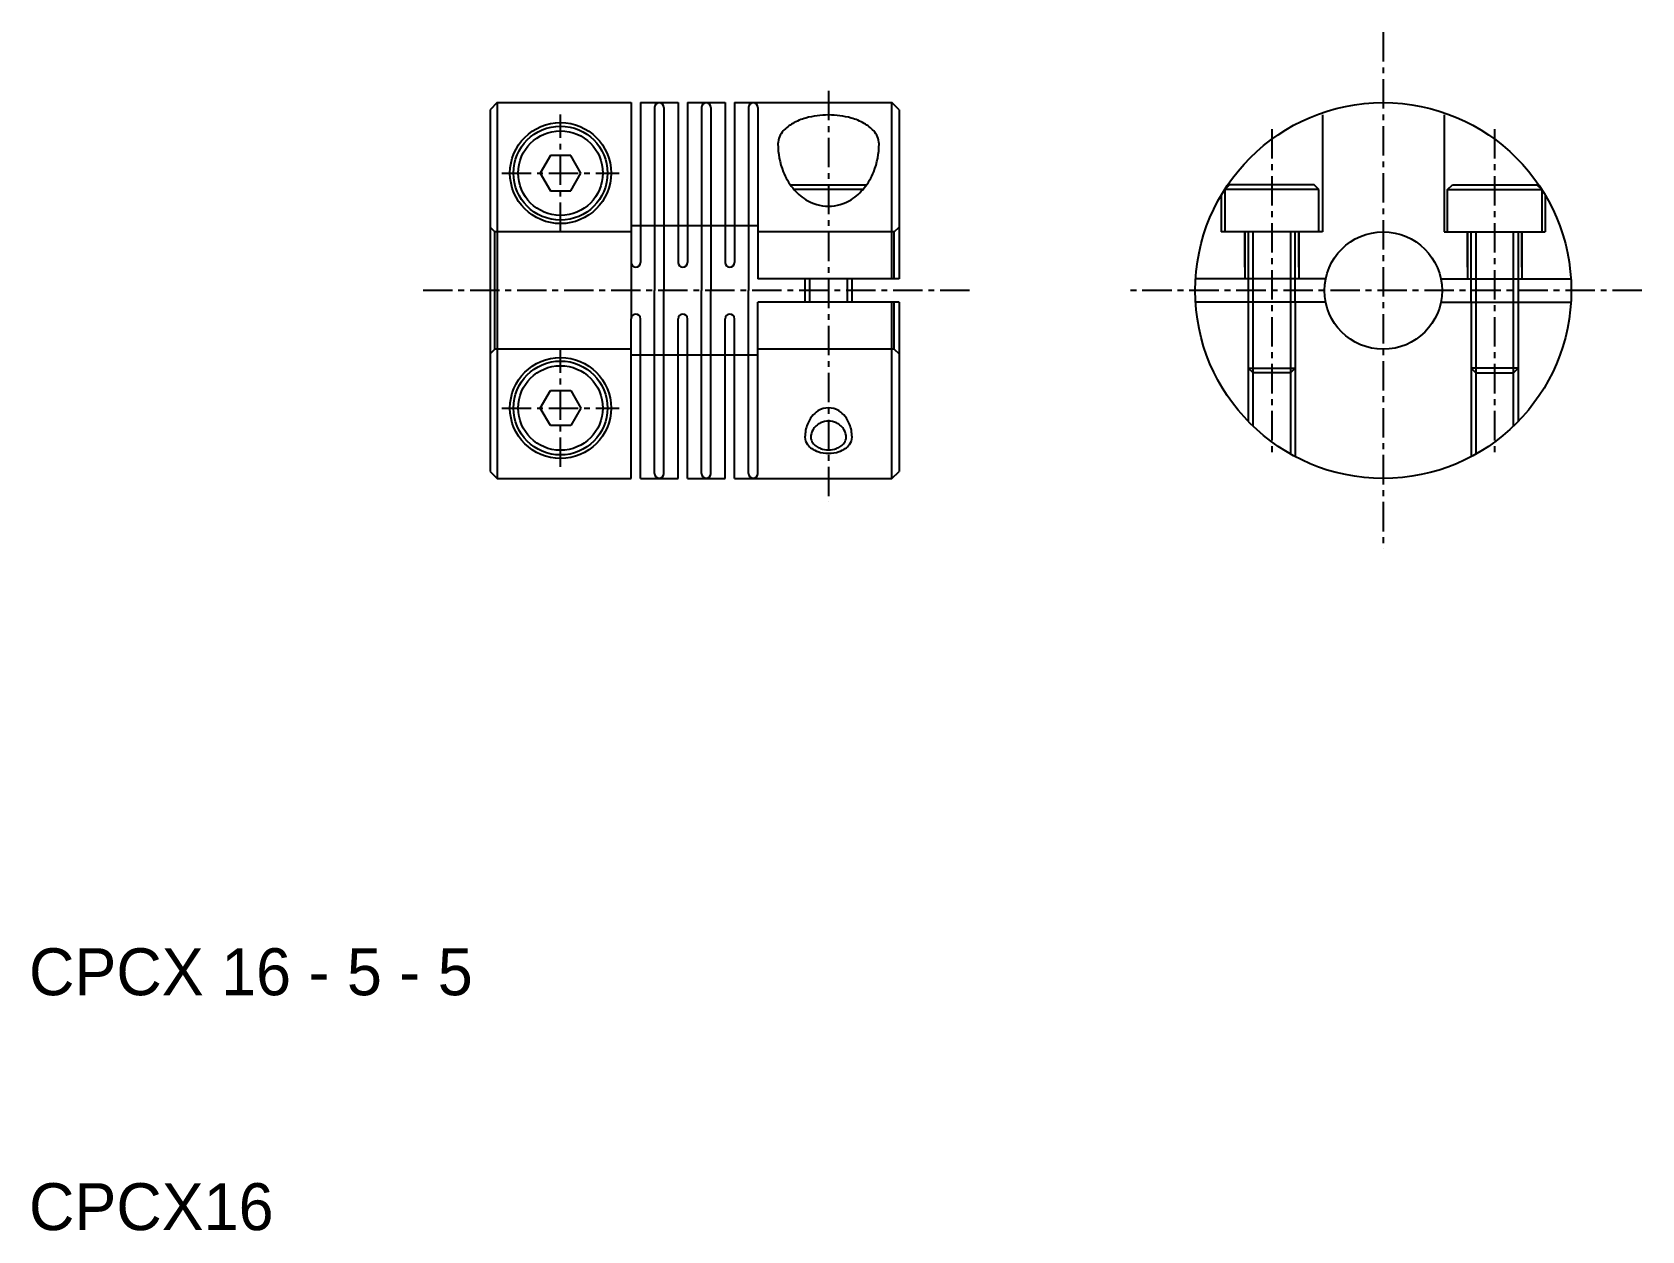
# Model space of a CAD drawing. Extents: x 125.2 to 193.6, y 84.4 to 135.5.
import ezdxf

# ---------------------------------------------------------------- set-up
doc = ezdxf.new("R2010")
doc.units = 0
doc.linetypes.add('CENTER', pattern=[2, 1.25, -0.25, 0.25, -0.25])
doc.linetypes.add('DASHED', pattern=[19.05, 12.7, -6.35])
doc.layers.get('0').update_dxf_attribs({"linetype": 'CONTINUOUS'})
doc.layers.add('CENTER', color=1, linetype='CENTER')

msp = doc.modelspace()

# ---------------------------------------------------------------- linework, layer by layer
at = {"color": 7, "linetype": 'CONTINUOUS'}
for p, q in [((144.942, 132.478), (144.642, 132.178)), ((144.642, 132.178), (144.642, 116.778)), ((144.942, 132.478), (144.942, 116.478)), ((144.942, 132.478), (150.642, 132.478)), ((150.642, 132.478), (150.642, 125.678)), ((151.042, 132.478), (151.042, 125.678)), ((151.042, 132.478), (152.642, 132.478)), ((151.642, 132.265), (151.642, 124.478)), ((152.042, 132.265), (152.042, 124.478)), ((152.642, 132.478), (152.642, 125.678)), ((153.042, 132.478), (153.042, 125.678)), ((153.042, 132.478), (154.642, 132.478)), ((153.642, 132.265), (153.642, 124.478)), ((154.042, 132.265), (154.042, 124.478)), ((154.642, 132.478), (154.642, 125.678)), ((155.042, 132.478), (155.042, 125.678)), ((155.042, 132.478), (161.742, 132.478)), ((155.642, 132.265), (155.642, 124.478)), ((156.042, 132.265), (156.042, 124.978)), ((161.742, 124.978), (161.742, 132.478)), ((162.042, 132.178), (161.742, 132.478)), ((162.042, 132.178), (162.042, 124.978)), ((147.209, 130.228), (146.776, 129.478)), ((148.075, 130.228), (147.209, 130.228)), ((148.508, 129.478), (148.075, 130.228)), ((146.776, 129.478), (147.209, 128.728)), ((148.075, 128.728), (148.508, 129.478)), ((157.421, 128.978), (160.663, 128.978)), ((160.507, 128.778), (157.577, 128.778)), ((147.209, 128.728), (148.075, 128.728)), ((162.042, 124.978), (156.042, 124.978)), ((158.042, 124.978), (158.042, 123.978)), ((160.042, 123.978), (160.042, 124.978)), ((180.192, 124.978), (174.658, 124.978)), ((176.902, 124.978), (176.902, 123.978)), ((178.902, 123.978), (178.902, 124.978)), ((185.091, 124.978), (190.626, 124.978)), ((186.382, 123.978), (186.382, 124.978)), ((188.382, 124.978), (188.382, 123.978)), ((151.642, 116.691), (151.642, 124.478)), ((152.042, 116.691), (152.042, 124.478)), ((153.642, 116.691), (153.642, 124.478)), ((154.042, 116.691), (154.042, 124.478)), ((155.642, 116.691), (155.642, 124.478)), ((162.042, 123.978), (156.042, 123.978)), ((156.042, 116.691), (156.042, 123.978)), ((161.742, 116.478), (161.742, 123.978)), ((162.042, 123.978), (162.042, 116.778)), ((180.192, 123.978), (174.658, 123.978)), ((185.091, 123.978), (190.626, 123.978)), ((150.642, 116.478), (150.642, 123.278)), ((151.042, 116.478), (151.042, 123.278)), ((152.642, 116.478), (152.642, 123.278)), ((153.042, 116.478), (153.042, 123.278)), ((154.642, 116.478), (154.642, 123.278)), ((155.042, 116.478), (155.042, 123.278)), ((146.776, 119.478), (147.209, 120.228)), ((147.209, 120.228), (148.075, 120.228)), ((148.075, 120.228), (148.508, 119.478)), ((147.209, 118.728), (146.776, 119.478)), ((148.508, 119.478), (148.075, 118.728)), ((148.075, 118.728), (147.209, 118.728)), ((144.642, 116.778), (144.942, 116.478)), ((144.942, 116.478), (150.642, 116.478)), ((151.042, 116.478), (152.642, 116.478)), ((153.042, 116.478), (154.642, 116.478)), ((155.042, 116.478), (161.742, 116.478)), ((161.742, 116.478), (162.042, 116.778))]:
    msp.add_line(p, q, dxfattribs=at)
at = {"color": 3, "linetype": 'DASHED'}
for p, q in [((180.052, 131.953), (180.052, 126.978)), ((185.232, 131.953), (185.232, 126.978)), ((176.102, 128.978), (175.902, 128.778)), ((179.902, 128.778), (175.902, 128.778)), ((175.902, 128.778), (175.902, 126.978)), ((179.702, 128.978), (176.102, 128.978)), ((179.902, 128.778), (179.702, 128.978)), ((179.902, 126.978), (179.902, 128.778)), ((185.382, 128.778), (185.582, 128.978)), ((185.382, 126.978), (185.382, 128.778)), ((185.382, 128.778), (189.382, 128.778)), ((185.582, 128.978), (189.182, 128.978)), ((189.182, 128.978), (189.382, 128.778)), ((189.382, 128.778), (189.382, 126.978)), ((175.752, 128.543), (175.752, 126.978)), ((189.532, 128.543), (189.532, 126.978)), ((144.842, 126.978), (144.642, 127.178)), ((150.642, 126.978), (144.842, 126.978)), ((144.842, 121.978), (144.842, 126.978)), ((156.042, 127.228), (150.642, 127.228)), ((161.842, 126.978), (156.042, 126.978)), ((161.842, 126.978), (162.042, 127.178)), ((161.842, 124.978), (161.842, 126.978)), ((180.052, 126.978), (175.752, 126.978)), ((180.052, 126.978), (176.211, 126.978)), ((176.752, 126.979), (176.752, 124.978)), ((176.752, 125.478), (176.752, 126.978)), ((176.902, 126.978), (176.902, 124.978)), ((177.102, 124.978), (177.102, 126.978)), ((178.702, 126.978), (178.702, 124.978)), ((178.902, 124.978), (178.902, 126.978)), ((179.052, 126.979), (179.052, 124.978)), ((179.052, 125.478), (179.052, 126.978)), ((185.232, 126.978), (189.532, 126.978)), ((185.232, 126.978), (189.073, 126.978)), ((186.232, 126.979), (186.232, 124.978)), ((186.232, 125.478), (186.232, 126.978)), ((186.382, 124.978), (186.382, 126.978)), ((186.582, 126.978), (186.582, 124.978)), ((188.182, 124.978), (188.182, 126.978)), ((188.382, 126.978), (188.382, 124.978)), ((188.532, 126.979), (188.532, 124.978)), ((188.532, 125.478), (188.532, 126.978)), ((150.642, 125.678), (150.642, 123.278)), ((161.842, 121.978), (161.842, 123.978)), ((176.902, 123.978), (176.902, 121.178)), ((177.102, 118.707), (177.102, 123.978)), ((178.702, 123.978), (178.702, 117.516)), ((178.902, 123.978), (178.902, 117.406)), ((186.382, 123.978), (186.382, 117.406)), ((186.582, 123.978), (186.582, 117.516)), ((188.182, 118.707), (188.182, 123.978)), ((188.382, 123.978), (188.382, 121.178)), ((144.842, 121.978), (144.642, 121.778)), ((150.642, 121.978), (144.842, 121.978)), ((161.842, 121.978), (156.042, 121.978)), ((161.842, 121.978), (162.042, 121.778)), ((156.042, 121.728), (150.642, 121.728)), ((176.902, 121.178), (178.902, 121.178)), ((177.102, 120.978), (176.902, 121.178)), ((176.902, 121.178), (176.902, 118.906)), ((178.702, 120.978), (177.102, 120.978)), ((178.902, 121.178), (178.702, 120.978)), ((186.382, 121.178), (186.582, 120.978)), ((188.382, 121.178), (186.382, 121.178)), ((186.582, 120.978), (188.182, 120.978)), ((188.182, 120.978), (188.382, 121.178)), ((188.382, 121.178), (188.382, 118.906))]:
    msp.add_line(p, q, dxfattribs=at)
at = {"color": 3, "linetype": 'CONTINUOUS'}
for p, q in [((158.242, 123.978), (158.242, 124.978)), ((159.842, 124.978), (159.842, 123.978)), ((177.102, 123.978), (177.102, 124.978)), ((178.702, 124.978), (178.702, 123.978)), ((186.582, 124.978), (186.582, 123.978)), ((188.182, 123.978), (188.182, 124.978))]:
    msp.add_line(p, q, dxfattribs=at)
at = {"color": 7, "linetype": 'CONTINUOUS'}
for centre, radius in [((182.642, 124.478), 8), ((147.642, 129.478), 2.15), ((147.642, 129.478), 2), ((147.642, 129.478), 1.8), ((182.642, 124.478), 2.5), ((147.642, 119.478), 2.15), ((147.642, 119.478), 2), ((147.642, 119.478), 1.8)]:
    msp.add_circle(centre, radius, dxfattribs=at)
for centre, radius, start, end in [((151.842, 132.265), 0.2, 0, 180), ((153.842, 132.265), 0.2, 0, 180), ((155.842, 132.265), 0.2, 0, 180), ((158.281, 130.222), 1.567, 119.00152, 137.88507), ((158.76, 129.382), 2.535, 105.5626, 119.2583), ((159.029, 128.423), 3.53, 89.79243, 105.59199), ((159.055, 128.423), 3.53, 74.40801, 90.20757), ((159.323, 129.382), 2.535, 60.7417, 74.4374), ((159.802, 130.222), 1.567, 42.11493, 60.99848), ((157.731, 130.699), 0.84, 136.81957, 178.33856), ((160.353, 130.699), 0.84, 1.66136, 43.18033), ((160.071, 130.715), 3.18, 179.85225, 201.78094), ((158.012, 130.715), 3.18, 338.21911, 0.1478), ((159.642, 130.544), 2.717, 201.79829, 218.71536), ((158.442, 130.544), 2.717, 321.28464, 338.20171), ((159.265, 130.24), 2.233, 218.66699, 237.95976), ((158.819, 130.24), 2.233, 302.04024, 321.33301), ((159.052, 129.891), 1.824, 237.80588, 269.67241), ((159.031, 129.891), 1.824, 270.32759, 302.19412), ((150.842, 125.678), 0.2, 180, 0), ((152.842, 125.678), 0.2, 180, 0), ((154.842, 125.678), 0.2, 180, 0), ((150.842, 123.278), 0.2, 0, 180), ((152.842, 123.278), 0.2, 0, 180), ((154.842, 123.278), 0.2, 0, 180), ((159.153, 118.471), 1.043, 122.38654, 141.70502), ((159.047, 118.644), 0.841, 90.3555, 122.55666), ((159.037, 118.644), 0.841, 57.44334, 89.6445), ((158.93, 118.471), 1.043, 38.29498, 57.61346), ((159.556, 118.237), 1.514, 158.47889, 180.15297), ((159.341, 118.321), 1.284, 141.65091, 158.46245), ((158.925, 118.232), 0.633, 151.03011, 179.88281), ((158.974, 118.205), 0.689, 132.16198, 151.07467), ((159.017, 118.158), 0.753, 114.34726, 132.17193), ((159.041, 118.104), 0.812, 89.918, 114.32929), ((159.043, 118.104), 0.812, 65.67071, 90.082), ((159.067, 118.158), 0.753, 47.82807, 65.65274), ((159.11, 118.205), 0.689, 28.92533, 47.83802), ((159.159, 118.232), 0.633, 0.11719, 28.96989), ((158.742, 118.321), 1.284, 21.53755, 38.34909), ((158.528, 118.237), 1.514, 359.84712, 21.52121), ((158.558, 118.24), 0.516, 180.81333, 217.30984), ((158.761, 118.387), 0.767, 216.84168, 236.22274), ((158.704, 118.238), 0.413, 180.68056, 216.10721), ((158.846, 118.336), 0.585, 215.72953, 235.13949), ((158.969, 118.511), 0.799, 235.02202, 250.7828), ((159.115, 118.511), 0.799, 289.2172, 304.97798), ((159.238, 118.336), 0.585, 304.86051, 324.27047), ((159.38, 118.238), 0.413, 323.89279, 359.31944), ((159.323, 118.387), 0.767, 303.77726, 323.15832), ((159.526, 118.24), 0.516, 322.68997, 359.18652), ((158.938, 118.647), 1.081, 236.08152, 251.48483), ((159.037, 118.943), 1.393, 251.4812, 270.19493), ((159.039, 118.71), 1.01, 250.78484, 270.18798), ((159.045, 118.71), 1.01, 269.81202, 289.21516), ((159.047, 118.943), 1.393, 269.80507, 288.5188), ((159.146, 118.647), 1.081, 288.51517, 303.91848), ((151.842, 116.691), 0.2, 180, 0), ((153.842, 116.691), 0.2, 180, 0), ((155.842, 116.691), 0.2, 180, 0)]:
    msp.add_arc(centre, radius, start, end, dxfattribs=at)
at = {"layer": 'CENTER', "color": 1, "linetype": 'CENTER'}
for p, q in [((182.642, 135.478), (182.642, 113.478)), ((159.042, 132.978), (159.042, 115.478)), ((147.642, 126.978), (147.642, 131.978)), ((177.902, 131.352), (177.902, 117.604)), ((187.382, 131.352), (187.382, 117.604)), ((145.142, 129.478), (150.142, 129.478)), ((165.042, 124.478), (141.642, 124.478)), ((193.642, 124.478), (171.642, 124.478)), ((147.642, 116.978), (147.642, 121.978)), ((145.142, 119.478), (150.142, 119.478))]:
    msp.add_line(p, q, dxfattribs=at)

# ---------------------------------------------------------------- texts
at = {"color": 7, "linetype": 'CONTINUOUS'}
for s, p in [('CPCX 16 - 5 - 5', (125.03, 94.478)), ('CPCX16', (125.03, 84.478))]:
    msp.add_text(s, height=2, dxfattribs=at).set_placement(p)

doc.saveas('drawing.dxf')
